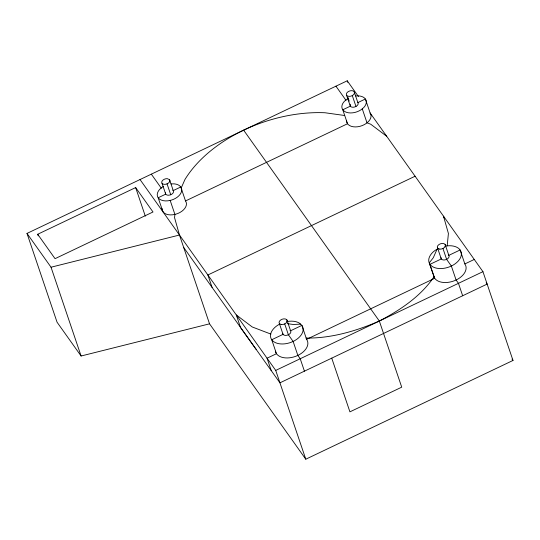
<?xml version="1.0" encoding="UTF-8"?>
<svg xmlns="http://www.w3.org/2000/svg" width="540" height="540" viewBox="0 0 540 540"><rect width="100%" height="100%" fill="white"/><g stroke="black" fill="none" stroke-linecap="round" stroke-linejoin="round"><path stroke-width="0.81" d="M447.194 245.815L448.409 233.489L443.495 216.175L444.022 217.728M350.251 104.254L350.325 106.184A4.219 2.653 -18.7 0 0 355.671 106.61L356.589 106.069A4.219 2.653 -18.7 0 0 357.858 102.593L354.179 91.726M181.244 187.907L184.957 179.482A116.512 73.325 -18.7 0 1 324.979 112.752L344.453 115.479M437.022 249.278L433.283 257.756L429.3 262.798L434.032 276.77C420.606 296.609 400.194 310.041 379.337 321.037C356.184 331.054 331.459 338.364 306.031 338.081M347.976 98.543L344.338 101.318L342.752 103.491A12.656 7.965 -18.7 0 0 346.667 112.381A12.656 7.965 -18.7 0 0 361.591 109.424L363.839 107.46A12.656 7.965 -18.7 0 0 355.644 95.931M438.163 248.609L435.051 250.439A16.868 10.618 -18.7 0 0 428.855 261.792L434.707 278.303A16.868 10.618 -18.7 0 0 456.091 280.004L458.453 283.331L462.659 295.751M346.572 120.427A12.656 7.965 -18.7 0 0 353.201 126.765A12.656 7.965 -18.7 0 0 366.316 123.397L368.57 121.433A12.656 7.965 -18.7 0 0 370.123 112.975L482.942 271.661L513 360.45L305.782 459.209L209.534 323.825L81.088 356.008L57.058 322.204L27 233.415L347.24 80.791L358.439 96.539M37.692 234.259L135.648 187.576L153.002 211.991L55.046 258.674L37.692 234.259L38.225 235.845M357.858 102.593L365.391 99.002L370.649 114.527M161.966 208.406A12.656 7.965 -18.7 0 0 172.658 214.799L175.858 214.164A12.656 7.965 -18.7 0 0 185.51 200.954L347.517 123.748L342.785 109.775L350.325 106.184L346.363 94.682L346.633 93.224A4.219 2.653 -18.7 0 1 352.883 90.855A4.219 2.653 -18.7 0 1 352.91 95.202L351.992 95.742A4.219 2.653 -18.7 0 1 346.646 95.317M415.091 176.229L207.88 274.982L212.078 287.401M275.346 351.175A16.868 10.618 -18.7 0 0 295.832 356.272A16.868 10.618 -18.7 0 0 306.612 339.35L434.707 278.303L433.586 275.765A16.868 10.618 -18.7 0 1 433.438 274.361M442.949 248.501L446.627 259.369L451.359 266.031L456.091 280.004A16.868 10.618 -18.7 0 0 464.846 263.939L474.269 259.45M140.029 179.55L275.731 370.413L482.942 271.661M27 233.415L51.03 267.212L179.476 235.028L209.534 323.825M300.584 324.142L293.26 324.486L287.422 323.663M171.031 183.91L174.123 183.85A12.656 7.965 -18.7 0 1 181.636 191.032A12.656 7.965 -18.7 0 1 171.126 200.198L167.927 200.826A12.656 7.965 -18.7 0 1 157.471 196.351A12.656 7.965 -18.7 0 1 163.31 186.469M270.904 334.091L252.248 326.977L236.284 314.928L240.59 327.659L256.264 349.542M386.687 136.276L370.724 124.227L366.998 122.803L362.266 108.837M169.567 179.705L167.353 178.666A4.219 2.653 -18.7 0 0 161.75 181.946A4.219 2.653 -18.7 0 0 166.354 184.113L167.38 183.722A4.219 2.653 -18.7 0 0 169.567 179.705L173.246 190.573A4.219 2.653 -18.7 0 1 171.059 194.589L170.033 194.981A4.219 2.653 -18.7 0 1 165.429 192.814M172.712 190.06L173.246 190.573L180.785 186.982L185.51 200.954M486.182 282.724L487.148 284.081L279.936 382.833L183.681 247.448M335.941 86.177L345.964 100.285M512.021 359.08L513 360.45M243.635 130.167L379.337 321.037L401.72 387.167L349.92 411.851L331.736 358.142M151.328 174.157L161.359 188.264M464.846 263.939L460.12 249.973L448.814 255.359L445.136 244.492M437.603 248.083L441.281 258.95L429.975 264.337A16.868 10.618 -18.7 0 0 449.341 266.888A16.868 10.618 -18.7 0 0 461.241 252.511A16.868 10.618 -18.7 0 0 444.987 246.2M352.289 95.567L355.968 106.434M347.24 80.791L347.767 82.343M347.888 97.267L349.198 101.149M306.612 339.35L301.88 325.384L299.734 323.332A16.868 10.618 -18.7 0 0 286.747 321.611M304.425 371.162L300.22 358.742L297.851 355.414L293.125 341.442L288.387 334.78L284.708 323.919M286.902 319.903L290.581 330.77L301.88 325.384A16.868 10.618 -18.7 0 1 293.341 341.334A16.868 10.618 -18.7 0 1 271.931 339.998A16.868 10.618 -18.7 0 1 279.855 324.007M279.362 323.494L283.041 334.361L271.742 339.748L276.466 353.714L267.05 358.209L271.256 370.622M275.731 370.413L305.782 459.209M167.042 183.85L170.721 194.717M170.161 200.387L174.893 214.36L174.562 217.715L179.476 235.028M162.034 183.296L165.713 194.164L158.18 197.755L162.905 211.727M135.648 187.576L145.314 216.142M51.03 267.212L81.088 356.008M290.041 330.257A4.219 2.653 -18.7 0 1 288.387 334.78A4.219 2.653 -18.7 0 1 282.764 333.727M448.281 254.846A4.219 2.653 -18.7 0 1 446.121 259.585A4.219 2.653 -18.7 0 1 440.998 257.6M281.583 324.533A4.219 2.653 -18.7 0 0 287.179 320.537A4.219 2.653 -18.7 0 0 280.631 320.018A4.219 2.653 -18.7 0 0 281.583 324.533M439.823 249.122A4.219 2.653 -18.7 0 0 445.419 245.126A4.219 2.653 -18.7 0 0 438.871 244.607A4.219 2.653 -18.7 0 0 439.823 249.122"/></g></svg>
